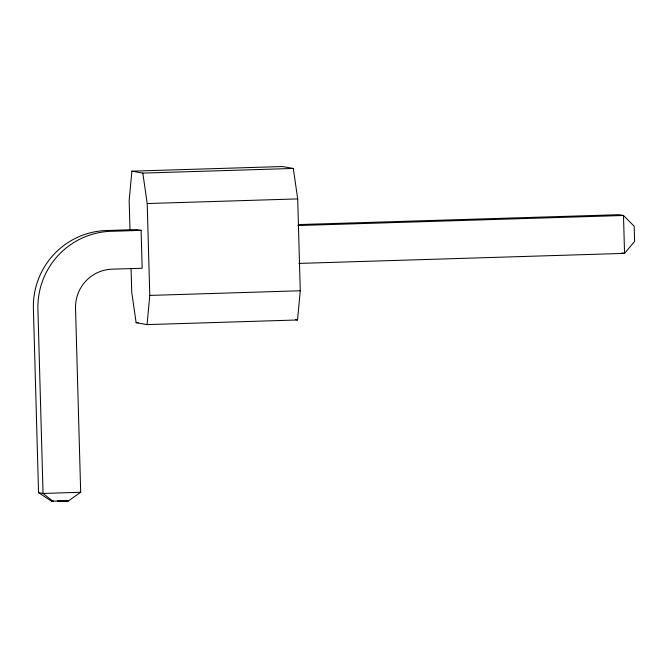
<?xml version="1.0" encoding="UTF-8"?>
<svg xmlns="http://www.w3.org/2000/svg" width="668" height="668" viewBox="0 0 668 668"><rect width="100%" height="100%" fill="white"/><g stroke="black" fill="none" stroke-linecap="round" stroke-linejoin="round"><path stroke-width="1" d="M131.07 268.494L131.73 292.242L136.122 322.686L147.06 324.615L297.544 319.972L300.266 290.772L297.694 198.905L293.31 168.453L282.372 166.532L131.888 171.175L129.166 200.375L130.001 230.31M147.06 324.615L149.782 295.415L147.21 203.548L142.827 173.096L131.888 171.175M68.278 501.008L80.678 492.283L75.534 308.215A37.909 37.625 -80 0 1 112.099 269.179L142.167 268.252L141.107 230.376L136.589 229.575L106.529 230.51A75.81 75.259 -80 0 0 33.4 308.583L38.544 492.65L51.419 501.15L68.278 501.008L57.44 500.967M142.827 173.096L293.31 168.453M147.21 203.548L297.694 198.905M298.521 224.582L618.985 214.695L623.495 215.488L634.174 226.252L634.6 241.407L624.555 253.372L298.888 263.417M141.107 230.376L111.038 231.303A75.81 75.259 -80 0 0 37.909 309.376L43.053 493.443L53.223 501.468M297.828 225.542L623.495 215.488L624.555 253.372L621.85 252.896M149.782 295.415L300.266 290.772M136.122 322.686L138.192 322.627M80.678 492.283L43.053 493.443L38.544 492.65M51.419 501.15L53.432 501.092M295.557 319.621L297.544 319.972"/></g></svg>
